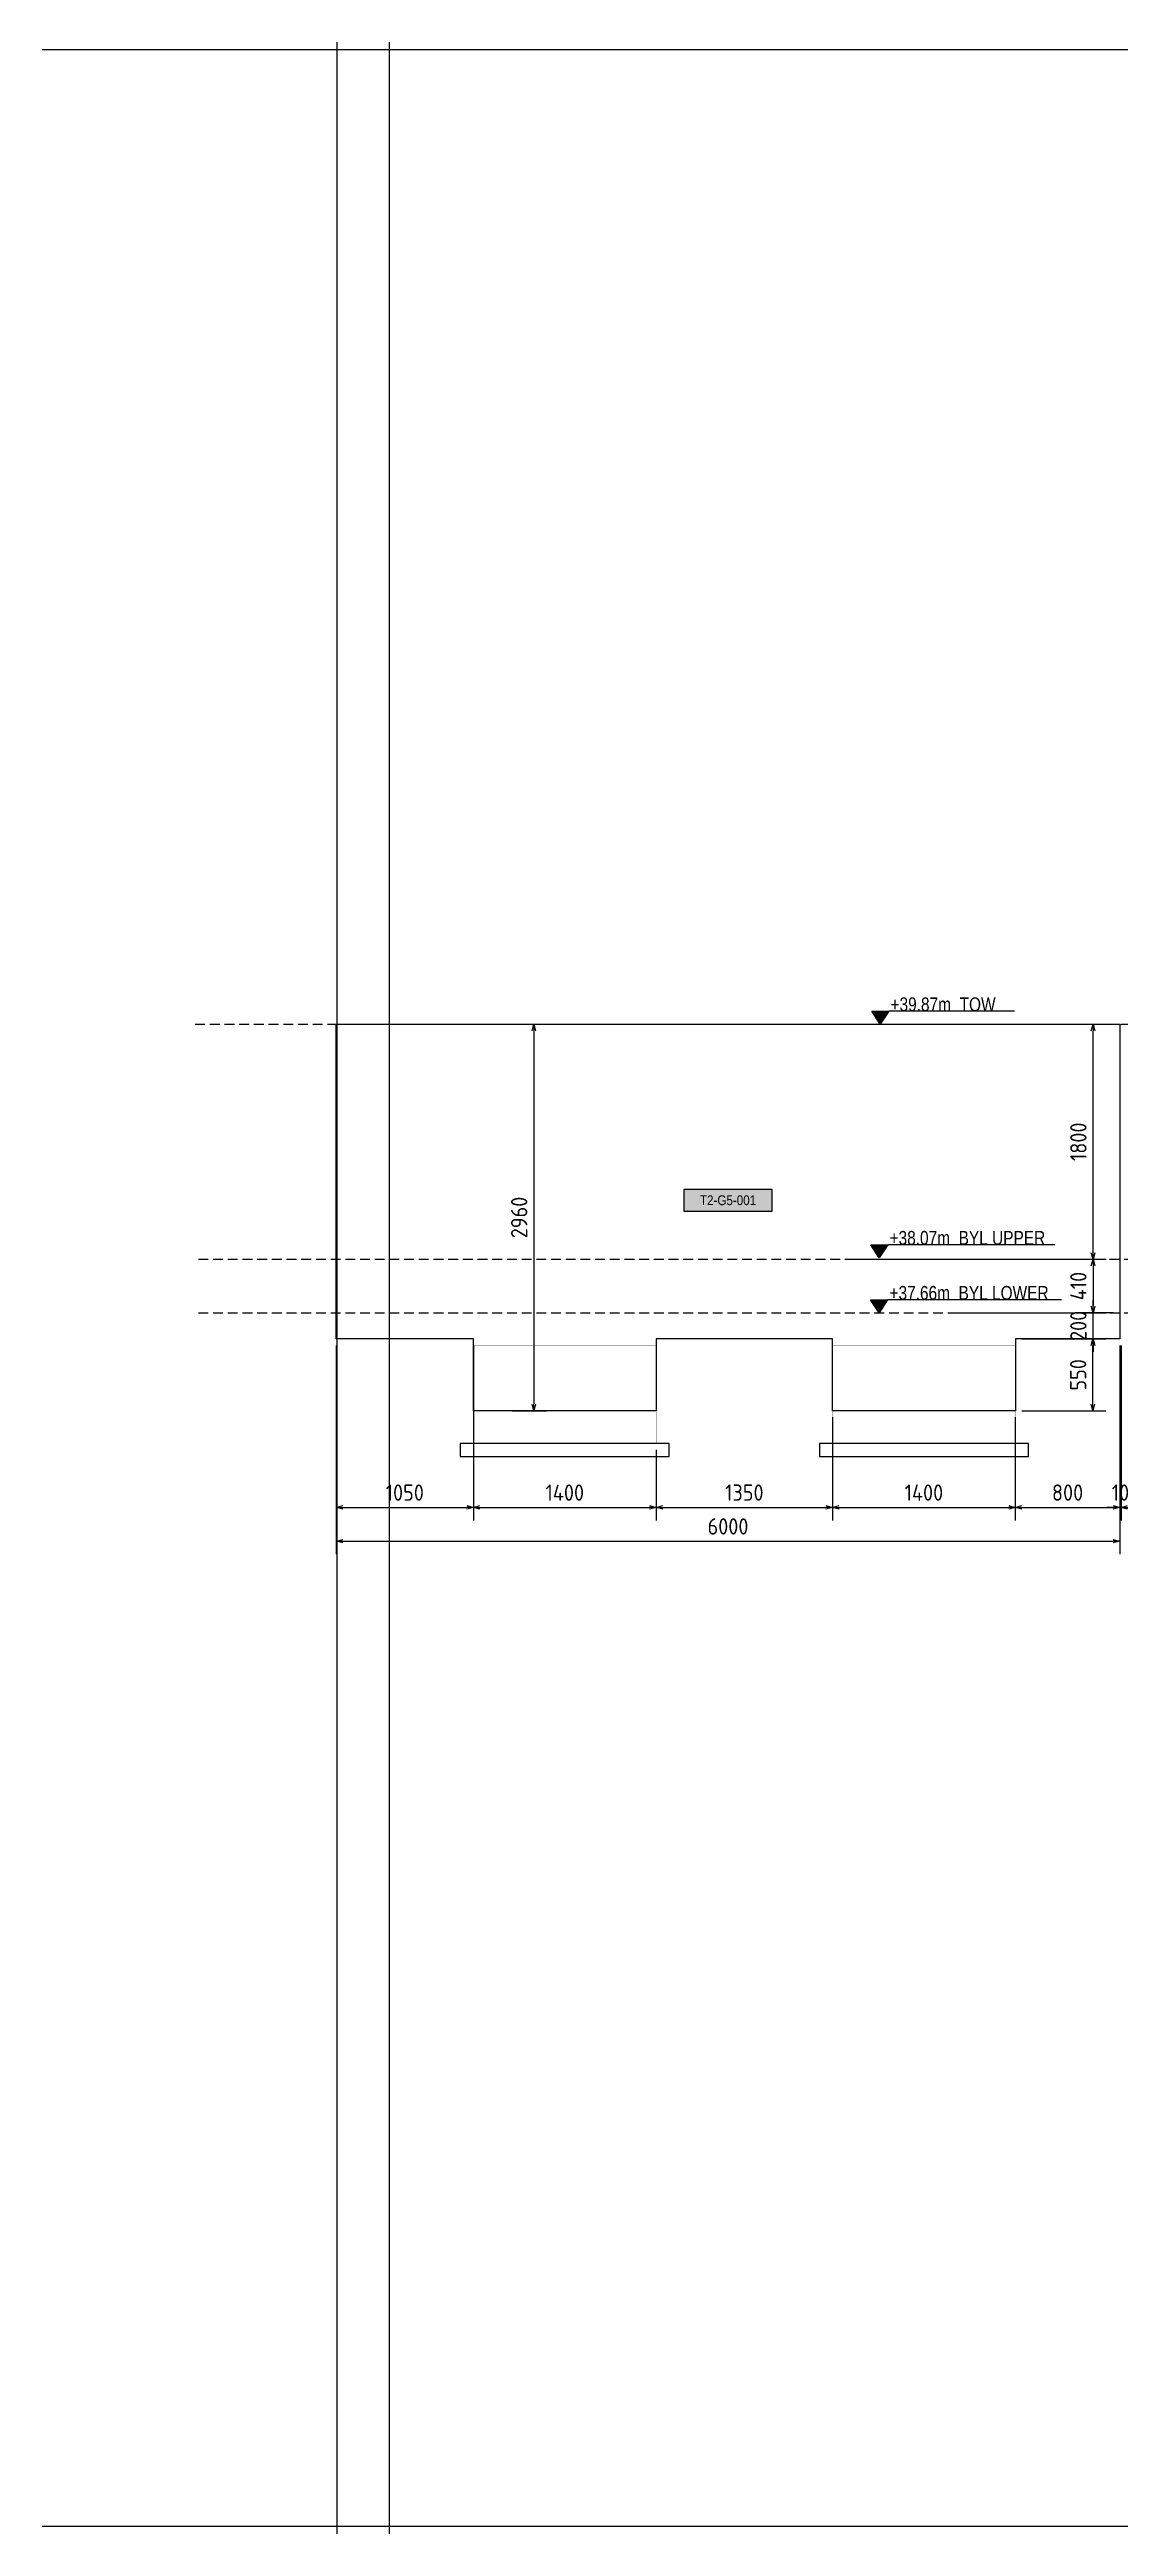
# Model space of a CAD drawing. Header units: centimetres. Extents: x -6122352 to 4157695, y -1694241 to 1947892.
# Drawn here: x 3321241 to 3329441, y 760801 to 779771 of the extents above; entities that cross this region are included whole.
import ezdxf
from ezdxf.enums import TextEntityAlignment as Align

# ---------------------------------------------------------------- set-up
doc = ezdxf.new("R2010")
doc.units = ezdxf.units.CM
doc.header["$MEASUREMENT"] = 0
doc.header["$PDMODE"] = 66
doc.header["$PDSIZE"] = 100
doc.linetypes.add('DASHED2', pattern=[0.375, 0.25, -0.125])
doc.linetypes.add('HIDDEN', pattern=[0.375, 0.25, -0.125])
for name, color, linetype in [('00-MI-DIM', 7, 'Continuous'), ('@MI-TYPE-01', 30, 'Continuous'), ('@MI-TYPE-02', 6, 'Continuous'), ('JML-Dimension', 1, 'Continuous'), ('PANEL-TAGS', 7, 'Continuous'), ('SECTION', 130, 'Continuous')]:
    doc.layers.add(name, color=color, linetype=linetype)
doc.styles.add('PANELTAG_STYLE', font='arial.ttf')
doc.styles.add('Schueco-BEMSTIL', font='isocpeur.ttf', dxfattribs={"width": 0.9})
doc.styles.add('txt-Pisa-std', font='arial.ttf', dxfattribs={"width": 0.8})
doc.dimstyles.new('MI- JWC-TXT-2.5 MM', dxfattribs={"dimscale": 1.5, "dimtxt": 2.5, "dimasz": 1, "dimexe": 2, "dimexo": 1, "dimgap": 1, "dimtad": 1, "dimdec": 0, "dimdsep": 46, "dimtxsty": 'Schueco-BEMSTIL', "dimblk": 'OPEN30', "dimcen": 0, "dimdle": 2, "dimclrd": 140, "dimclre": 8, "dimclrt": 40, "dimadec": 0, "dimazin": 2, "dimtfac": 1, "dimtdec": 0, "dimtix": 1, "dimtmove": 2, "dimatfit": 3, "dimldrblk": 'OPEN', "dimfxl": 2, "dimlwd": -1, "dimlwe": -1, "dimarcsym": 0})

# ---------------------------------------------------------------- blocks, each defined once
blk = doc.blocks.new('_Open30')
at = {"color": 0, "linetype": 'ByBlock', "lineweight": -2}
for p, q in [((-1, 0.27), (0, 0)), ((0, 0), (-1, -0.27)), ((0, 0), (-1, 0))]:
    blk.add_line(p, q, dxfattribs=at)
blk = doc.blocks.new('*D1104')
at = {"layer": '00-MI-DIM', "color": 8, "transparency": 16777216}
for p, q in [((3329386, 770096), (3329131, 770096)), ((3329386, 769896), (3329131, 769896))]:
    blk.add_line(p, q, dxfattribs=at)
at = {"layer": '00-MI-DIM', "color": 140, "transparency": 16777216}
for p, q in [((3329231, 770146), (3329231, 770196)), ((3329231, 769896), (3329231, 770096)), ((3329231, 769846), (3329231, 769796))]:
    blk.add_line(p, q, dxfattribs=at)
at = {"layer": 'Defpoints', "color": 0, "transparency": 16777216}
for p in [(3329231, 770096), (3329436, 770096), (3329436, 769896)]:
    blk.add_point(p, dxfattribs=at)
at = {"layer": '00-MI-DIM', "color": 140, "transparency": 16777216, "xscale": 50, "yscale": 50, "zscale": 50}
for p, rotation in [((3329231, 770096), 270), ((3329231, 769896), 90)]:
    blk.add_blockref('_Open30', p, dxfattribs=dict(at, rotation=rotation))
at = {"layer": '00-MI-DIM', "color": 40, "transparency": 16777216, "insert": (3329119, 769996), "char_height": 125, "attachment_point": 5, "rotation": 90, "style": 'Schueco-BEMSTIL'}
blk.add_mtext('200', dxfattribs=at)
blk = doc.blocks.new('_Open')
at = {"color": 0, "linetype": 'ByBlock', "lineweight": -2}
for p, q in [((-1, 0), (0, 0)), ((-1, 0), (0, 0)), ((0, 0), (-1, 0))]:
    blk.add_line(p, q, dxfattribs=at)
blk = doc.blocks.new('*D1105')
at = {"layer": '00-MI-DIM', "color": 8, "transparency": 16777216}
for p, q in [((3328686, 769896), (3329329, 769896)), ((3328686, 769346), (3329329, 769346))]:
    blk.add_line(p, q, dxfattribs=at)
at = {"layer": '00-MI-DIM', "color": 140, "transparency": 16777216}
blk.add_line((3329229, 769396), (3329229, 769846), dxfattribs=at)
at = {"layer": 'Defpoints', "color": 0, "transparency": 16777216}
for p in [(3328636, 769896), (3329229, 769896), (3328636, 769346)]:
    blk.add_point(p, dxfattribs=at)
at = {"layer": '00-MI-DIM', "color": 140, "transparency": 16777216, "xscale": 50, "yscale": 50, "zscale": 50}
for p, rotation in [((3329229, 769896), 90), ((3329229, 769346), 270)]:
    blk.add_blockref('_Open30', p, dxfattribs=dict(at, rotation=rotation))
at = {"layer": '00-MI-DIM', "color": 40, "transparency": 16777216, "insert": (3329117, 769621), "char_height": 125, "attachment_point": 5, "rotation": 90, "style": 'Schueco-BEMSTIL'}
blk.add_mtext('550', dxfattribs=at)
blk = doc.blocks.new('*U1106')
at = {"layer": 'JML-Dimension'}
h = blk.add_hatch(color=10, dxfattribs=at)
h.dxf.hatch_style = 1
h.paths.add_polyline_path([(0, 0), (-1.54, 2.37), (1.54, 2.37)])
blk.add_line((24.31, 2.37), (1.54, 2.37), dxfattribs=at)
blk.add_lwpolyline([(0, 0), (-1.54, 2.37), (1.54, 2.37), (0, 0)], dxfattribs=at)
at = {"color": 5, "style": 'txt-Pisa-std', "width": 0.8}
blk.add_attdef('+0.0', text='', height=2.5, dxfattribs=at).set_placement((1.87, 2.37), align=Align.BOTTOM_LEFT)
blk = doc.blocks.new('*U1108')
at = {"layer": 'JML-Dimension'}
h = blk.add_hatch(color=10, dxfattribs=at)
h.dxf.hatch_style = 1
h.paths.add_polyline_path([(0, 0), (-1.54, 2.37), (1.54, 2.37)])
blk.add_line((31.81, 2.37), (1.54, 2.37), dxfattribs=at)
blk.add_lwpolyline([(0, 0), (-1.54, 2.37), (1.54, 2.37), (0, 0)], dxfattribs=at)
at = {"color": 5, "style": 'txt-Pisa-std', "width": 0.8}
blk.add_attdef('+0.0', text='', height=2.5, dxfattribs=at).set_placement((1.87, 2.37), align=Align.BOTTOM_LEFT)
blk = doc.blocks.new('*D1109')
at = {"layer": '00-MI-DIM', "color": 8, "transparency": 16777216}
for p, q in [((3329275, 772306), (3329331, 772306)), ((3327406, 770506), (3329331, 770506))]:
    blk.add_line(p, q, dxfattribs=at)
at = {"layer": '00-MI-DIM', "color": 140, "transparency": 16777216}
blk.add_line((3329231, 770556), (3329231, 772256), dxfattribs=at)
at = {"layer": 'Defpoints', "color": 0, "transparency": 16777216}
for p in [(3329225, 772306), (3329231, 772306), (3327356, 770506)]:
    blk.add_point(p, dxfattribs=at)
at = {"layer": '00-MI-DIM', "color": 140, "transparency": 16777216, "xscale": 50, "yscale": 50, "zscale": 50}
for p, rotation in [((3329231, 772306), 90), ((3329231, 770506), 270)]:
    blk.add_blockref('_Open30', p, dxfattribs=dict(at, rotation=rotation))
at = {"layer": '00-MI-DIM', "color": 40, "transparency": 16777216, "insert": (3329119, 771406), "char_height": 125, "attachment_point": 5, "rotation": 90, "style": 'Schueco-BEMSTIL'}
blk.add_mtext('1800', dxfattribs=at)
blk = doc.blocks.new('T2-ELE FT')
at = {"color": 12, "linetype": 'HIDDEN', "ltscale": 5, "const_width": 2}
blk.add_lwpolyline([(30306558, 1676366), (30306558, 1676866), (30307958, 1676866), (30307958, 1676366)], dxfattribs=at)
at = {"color": 12, "ltscale": 20, "const_width": 2}
blk.add_lwpolyline([(30306558, 1676366), (30307958, 1676366), (30307958, 1676116), (30306558, 1676116)], close=True, dxfattribs=at)
at = {"color": 8, "ltscale": 20}
blk.add_lwpolyline([(30306458, 1676116), (30308058, 1676116), (30308058, 1676016), (30306458, 1676016)], close=True, dxfattribs=at)
blk = doc.blocks.new('*D1112')
at = {"layer": '00-MI-DIM', "color": 8, "transparency": 16777216}
for p, q in [((3323436, 769846), (3323436, 768506)), ((3324486, 769846), (3324486, 768506))]:
    blk.add_line(p, q, dxfattribs=at)
at = {"layer": '00-MI-DIM', "color": 140, "transparency": 16777216}
blk.add_line((3323486, 768606), (3324436, 768606), dxfattribs=at)
at = {"layer": 'Defpoints', "color": 0, "transparency": 16777216}
for p in [(3323436, 769896), (3324486, 769896), (3324486, 768606)]:
    blk.add_point(p, dxfattribs=at)
at = {"layer": '00-MI-DIM', "color": 140, "transparency": 16777216, "xscale": 50, "yscale": 50, "zscale": 50, "rotation": 180}
blk.add_blockref('_Open30', (3323436, 768606), dxfattribs=at)
at = {"layer": '00-MI-DIM', "color": 140, "transparency": 16777216, "xscale": 50, "yscale": 50, "zscale": 50}
blk.add_blockref('_Open30', (3324486, 768606), dxfattribs=at)
at = {"layer": '00-MI-DIM', "color": 40, "transparency": 16777216, "insert": (3323961, 768719), "char_height": 125, "attachment_point": 5, "style": 'Schueco-BEMSTIL'}
blk.add_mtext('1050', dxfattribs=at)
blk = doc.blocks.new('*D1113')
at = {"layer": '00-MI-DIM', "color": 8, "transparency": 16777216}
for p, q in [((3327236, 769296), (3327236, 768506)), ((3325886, 769046), (3325886, 768506))]:
    blk.add_line(p, q, dxfattribs=at)
at = {"layer": '00-MI-DIM', "color": 140, "transparency": 16777216}
blk.add_line((3325936, 768606), (3327186, 768606), dxfattribs=at)
at = {"layer": 'Defpoints', "color": 0, "transparency": 16777216}
for p in [(3327236, 769346), (3325886, 769096), (3327236, 768606)]:
    blk.add_point(p, dxfattribs=at)
at = {"layer": '00-MI-DIM', "color": 140, "transparency": 16777216, "xscale": 50, "yscale": 50, "zscale": 50, "rotation": 180}
blk.add_blockref('_Open30', (3325886, 768606), dxfattribs=at)
at = {"layer": '00-MI-DIM', "color": 140, "transparency": 16777216, "xscale": 50, "yscale": 50, "zscale": 50}
blk.add_blockref('_Open30', (3327236, 768606), dxfattribs=at)
at = {"layer": '00-MI-DIM', "color": 40, "transparency": 16777216, "insert": (3326561, 768719), "char_height": 125, "attachment_point": 5, "style": 'Schueco-BEMSTIL'}
blk.add_mtext('1350', dxfattribs=at)
blk = doc.blocks.new('*D1114')
at = {"layer": '00-MI-DIM', "color": 8, "transparency": 16777216}
for p, q in [((3327236, 769296), (3327236, 768506)), ((3328636, 769296), (3328636, 768506))]:
    blk.add_line(p, q, dxfattribs=at)
at = {"layer": '00-MI-DIM', "color": 140, "transparency": 16777216}
blk.add_line((3327286, 768606), (3328586, 768606), dxfattribs=at)
at = {"layer": 'Defpoints', "color": 0, "transparency": 16777216}
for p in [(3327236, 769346), (3328636, 769346), (3328636, 768606)]:
    blk.add_point(p, dxfattribs=at)
at = {"layer": '00-MI-DIM', "color": 140, "transparency": 16777216, "xscale": 50, "yscale": 50, "zscale": 50, "rotation": 180}
blk.add_blockref('_Open30', (3327236, 768606), dxfattribs=at)
at = {"layer": '00-MI-DIM', "color": 140, "transparency": 16777216, "xscale": 50, "yscale": 50, "zscale": 50}
blk.add_blockref('_Open30', (3328636, 768606), dxfattribs=at)
at = {"layer": '00-MI-DIM', "color": 40, "transparency": 16777216, "insert": (3327936, 768719), "char_height": 125, "attachment_point": 5, "style": 'Schueco-BEMSTIL'}
blk.add_mtext('1400', dxfattribs=at)
blk = doc.blocks.new('*D1115')
at = {"layer": '00-MI-DIM', "color": 8, "transparency": 16777216}
for p, q in [((3329436, 769846), (3329436, 768506)), ((3328636, 769296), (3328636, 768506))]:
    blk.add_line(p, q, dxfattribs=at)
at = {"layer": '00-MI-DIM', "color": 140, "transparency": 16777216}
blk.add_line((3328686, 768606), (3329386, 768606), dxfattribs=at)
at = {"layer": 'Defpoints', "color": 0, "transparency": 16777216}
for p in [(3329436, 769896), (3328636, 769346), (3329436, 768606)]:
    blk.add_point(p, dxfattribs=at)
at = {"layer": '00-MI-DIM', "color": 140, "transparency": 16777216, "xscale": 50, "yscale": 50, "zscale": 50, "rotation": 180}
blk.add_blockref('_Open30', (3328636, 768606), dxfattribs=at)
at = {"layer": '00-MI-DIM', "color": 140, "transparency": 16777216, "xscale": 50, "yscale": 50, "zscale": 50}
blk.add_blockref('_Open30', (3329436, 768606), dxfattribs=at)
at = {"layer": '00-MI-DIM', "color": 40, "transparency": 16777216, "insert": (3329036, 768719), "char_height": 125, "attachment_point": 5, "style": 'Schueco-BEMSTIL'}
blk.add_mtext('800', dxfattribs=at)
blk = doc.blocks.new('*D1116')
at = {"layer": '00-MI-DIM', "color": 8, "transparency": 16777216}
for p, q in [((3329436, 769846), (3329436, 768506)), ((3329446, 769846), (3329446, 768506))]:
    blk.add_line(p, q, dxfattribs=at)
at = {"layer": '00-MI-DIM', "color": 140, "transparency": 16777216}
for p, q in [((3329386, 768606), (3329336, 768606)), ((3329436, 768606), (3329446, 768606)), ((3329496, 768606), (3329546, 768606))]:
    blk.add_line(p, q, dxfattribs=at)
at = {"layer": 'Defpoints', "color": 0, "transparency": 16777216}
for p in [(3329436, 769896), (3329446, 769896), (3329446, 768606)]:
    blk.add_point(p, dxfattribs=at)
at = {"layer": '00-MI-DIM', "color": 140, "transparency": 16777216, "xscale": 50, "yscale": 50, "zscale": 50}
blk.add_blockref('_Open30', (3329436, 768606), dxfattribs=at)
at = {"layer": '00-MI-DIM', "color": 140, "transparency": 16777216, "xscale": 50, "yscale": 50, "zscale": 50, "rotation": 180}
blk.add_blockref('_Open30', (3329446, 768606), dxfattribs=at)
at = {"layer": '00-MI-DIM', "color": 40, "transparency": 16777216, "insert": (3329441, 768719), "char_height": 125, "attachment_point": 5, "style": 'Schueco-BEMSTIL'}
blk.add_mtext('10', dxfattribs=at)
blk = doc.blocks.new('*D1128')
at = {"layer": '00-MI-DIM', "color": 8, "transparency": 16777216}
for p, q in [((3323436, 769846), (3323436, 768247)), ((3329436, 769846), (3329436, 768247))]:
    blk.add_line(p, q, dxfattribs=at)
at = {"layer": '00-MI-DIM', "color": 140, "transparency": 16777216}
blk.add_line((3323486, 768347), (3329386, 768347), dxfattribs=at)
at = {"layer": 'Defpoints', "color": 0, "transparency": 16777216}
for p in [(3323436, 769896), (3329436, 769896), (3329436, 768347)]:
    blk.add_point(p, dxfattribs=at)
at = {"layer": '00-MI-DIM', "color": 140, "transparency": 16777216, "xscale": 50, "yscale": 50, "zscale": 50, "rotation": 180}
blk.add_blockref('_Open30', (3323436, 768347), dxfattribs=at)
at = {"layer": '00-MI-DIM', "color": 140, "transparency": 16777216, "xscale": 50, "yscale": 50, "zscale": 50}
blk.add_blockref('_Open30', (3329436, 768347), dxfattribs=at)
at = {"layer": '00-MI-DIM', "color": 40, "transparency": 16777216, "insert": (3326436, 768460), "char_height": 125, "attachment_point": 5, "style": 'Schueco-BEMSTIL'}
blk.add_mtext('6000', dxfattribs=at)
blk = doc.blocks.new('*U1107')
at = {"layer": 'JML-Dimension'}
h = blk.add_hatch(color=10, dxfattribs=at)
h.dxf.hatch_style = 1
h.paths.add_polyline_path([(0, 0), (-1.54, 2.37), (1.54, 2.37)])
blk.add_line((33.03, 2.37), (1.54, 2.37), dxfattribs=at)
blk.add_lwpolyline([(0, 0), (-1.54, 2.37), (1.54, 2.37), (0, 0)], dxfattribs=at)
at = {"color": 5, "style": 'txt-Pisa-std', "width": 0.8}
blk.add_attdef('+0.0', text='', height=2.5, dxfattribs=at).set_placement((1.87, 2.37), align=Align.BOTTOM_LEFT)
blk = doc.blocks.new('*D1131')
at = {"layer": '00-MI-DIM', "color": 8, "transparency": 16777216}
for p, q in [((3327956, 770506), (3329331, 770506)), ((3328189, 770096), (3329331, 770096))]:
    blk.add_line(p, q, dxfattribs=at)
at = {"layer": '00-MI-DIM', "color": 140, "transparency": 16777216}
blk.add_line((3329231, 770456), (3329231, 770146), dxfattribs=at)
at = {"layer": 'Defpoints', "color": 0, "transparency": 16777216}
for p in [(3327906, 770506), (3328139, 770096), (3329231, 770096)]:
    blk.add_point(p, dxfattribs=at)
at = {"layer": '00-MI-DIM', "color": 140, "transparency": 16777216, "xscale": 50, "yscale": 50, "zscale": 50}
for p, rotation in [((3329231, 770506), 90), ((3329231, 770096), 270)]:
    blk.add_blockref('_Open30', p, dxfattribs=dict(at, rotation=rotation))
at = {"layer": '00-MI-DIM', "color": 40, "transparency": 16777216, "insert": (3329119, 770301), "char_height": 125, "attachment_point": 5, "rotation": 90, "style": 'Schueco-BEMSTIL'}
blk.add_mtext('410', dxfattribs=at)
blk = doc.blocks.new('*D1138')
at = {"layer": '00-MI-DIM', "color": 8, "transparency": 16777216}
for p, q in [((3324786, 772306), (3325049, 772306)), ((3324786, 769346), (3325049, 769346))]:
    blk.add_line(p, q, dxfattribs=at)
at = {"layer": '00-MI-DIM', "color": 140, "transparency": 16777216}
blk.add_line((3324949, 772256), (3324949, 769396), dxfattribs=at)
at = {"layer": 'Defpoints', "color": 0, "transparency": 16777216}
for p in [(3324736, 772306), (3324736, 769346), (3324949, 769346)]:
    blk.add_point(p, dxfattribs=at)
at = {"layer": '00-MI-DIM', "color": 140, "transparency": 16777216, "xscale": 50, "yscale": 50, "zscale": 50}
for p, rotation in [((3324949, 772306), 90), ((3324949, 769346), 270)]:
    blk.add_blockref('_Open30', p, dxfattribs=dict(at, rotation=rotation))
at = {"layer": '00-MI-DIM', "color": 40, "transparency": 16777216, "insert": (3324837, 770826), "char_height": 125, "attachment_point": 5, "rotation": 90, "style": 'Schueco-BEMSTIL'}
blk.add_mtext('2960', dxfattribs=at)
blk = doc.blocks.new('PANELTAG')
at = {"layer": 'PANEL-TAGS', "color": 1}
blk.add_lwpolyline([(-13.5, -3.3), (13.5, -3.3), (13.5, 3.3), (-13.5, 3.3)], close=True, dxfattribs=at)
at = {"layer": 'PANEL-TAGS', "color": 40, "true_color": 0xffd700}
blk.add_solid([(-13.5, -3.3), (13.5, -3.3), (-13.5, 3.3), (13.5, 3.3)], dxfattribs=at)
at = {"layer": 'PANEL-TAGS', "color": 5, "style": 'PANELTAG_STYLE', "width": 0.85}
blk.add_attdef('TAGNO', text='', height=3, dxfattribs=at).set_placement((0, 0), align=Align.MIDDLE)
blk = doc.blocks.new('*D3026')
at = {"layer": '00-MI-DIM', "color": 8, "transparency": 16777216}
for p, q in [((3324486, 769046), (3324486, 768506)), ((3325886, 769046), (3325886, 768506))]:
    blk.add_line(p, q, dxfattribs=at)
at = {"layer": '00-MI-DIM', "color": 140, "transparency": 16777216}
blk.add_line((3324536, 768606), (3325836, 768606), dxfattribs=at)
at = {"layer": 'Defpoints', "color": 0, "transparency": 16777216}
for p in [(3324486, 769096), (3325886, 769096), (3325886, 768606)]:
    blk.add_point(p, dxfattribs=at)
at = {"layer": '00-MI-DIM', "color": 140, "transparency": 16777216, "xscale": 50, "yscale": 50, "zscale": 50, "rotation": 180}
blk.add_blockref('_Open30', (3324486, 768606), dxfattribs=at)
at = {"layer": '00-MI-DIM', "color": 140, "transparency": 16777216, "xscale": 50, "yscale": 50, "zscale": 50}
blk.add_blockref('_Open30', (3325886, 768606), dxfattribs=at)
at = {"layer": '00-MI-DIM', "color": 40, "transparency": 16777216, "insert": (3325186, 768719), "char_height": 125, "attachment_point": 5, "style": 'Schueco-BEMSTIL'}
blk.add_mtext('1400', dxfattribs=at)

msp = doc.modelspace()

# ---------------------------------------------------------------- linework, layer by layer
at = {"layer": '00-MI-DIM', "color": 6}
msp.add_lwpolyline([(3287503.15085, 779771.48504), (3558622.67476, 779771.48504), (3558622.67476, 760800.78134), (3287503.15085, 760800.78134)], close=True, dxfattribs=at)
at = {"layer": '@MI-TYPE-01', "color": 8}
for p in [(3323443.7977, 66900.20302), (3323843.77352, 66899.97153)]:
    msp.add_xline(p, (0, 1), dxfattribs=at)
at = {"layer": '@MI-TYPE-02', "color": 160, "linetype": 'DASHED2', "ltscale": 300}
for points in [[(3322356.01053, 772305.70882), (3342854.85455, 772305.70882)], [(3322381.20457, 770505.70886), (3341741.45376, 770505.70886)], [(3322381.20457, 770095.70886), (3341741.33254, 770095.70886)]]:
    msp.add_lwpolyline(points, dxfattribs=at)
at = {"layer": '@MI-TYPE-02', "color": 30}
msp.add_lwpolyline([(3323436.41894, 772305.75352), (3329436.20243, 772305.70882), (3329436.20243, 769895.76362), (3328636.23994, 769895.76362), (3328636.23994, 769345.76362), (3327236.23994, 769345.76362), (3327236.23994, 769895.76362), (3325885.95243, 769895.76362), (3325885.95243, 769345.76362), (3324485.95243, 769345.76362), (3324485.95243, 769895.76362), (3323435.70645, 769895.80832), (3323436.41894, 772305.75352)], dxfattribs=at)

# ---------------------------------------------------------------- block references
at = {"color": 2, "xscale": -1}
for p in [(33632444.11399, -907020.11014), (33635194.40151, -907020.11014)]:
    msp.add_blockref('T2-ELE FT', p, dxfattribs=at)
at = {"layer": 'PANEL-TAGS', "color": 30}
ref = msp.add_blockref('PANELTAG', (3326436.31068, 770958.27986), dxfattribs=dict(at, xscale=25, yscale=25, zscale=25))
ref.add_attrib('TAGNO', 'T2-G5-001', dxfattribs={"color": 5, "height": 75, "style": 'PANELTAG_STYLE', "width": 0.85}).set_placement((3326436.31068, 770958.27986), align=Align.MIDDLE_CENTER)
at = {"layer": 'SECTION', "color": 6}
ref = msp.add_blockref('*U1106', (3327601.12344, 772305.70882), dxfattribs=dict(at, xscale=42.30147098076819, yscale=42.30147098076819, zscale=42.30147098076819))
ref.add_attrib('+0.0', '+39.87m  TOW', (3327680.25209, 772405.96589), dxfattribs={"layer": 'JML-Dimension', "color": 5, "height": 105.7536775, "style": 'txt-Pisa-std', "width": 0.8})
ref = msp.add_blockref('*U1108', (3327593.82995, 770516.90995), dxfattribs=dict(at, xscale=42.30147098076819, yscale=42.30147098076819, zscale=42.30147098076819))
ref.add_attrib('+0.0', '+38.07m  BYL UPPER', (3327672.9586, 770617.16702), dxfattribs={"layer": 'JML-Dimension', "color": 5, "height": 105.7536775, "style": 'txt-Pisa-std', "width": 0.8})
ref = msp.add_blockref('*U1107', (3327593.28994, 770095.70886), dxfattribs=dict(at, xscale=42.30147098076819, yscale=42.30147098076819, zscale=42.30147098076819))
ref.add_attrib('+0.0', '+37.66m  BYL LOWER', (3327672.41859, 770195.96593), dxfattribs={"layer": 'JML-Dimension', "color": 5, "height": 105.7536775, "style": 'txt-Pisa-std', "width": 0.8})

# ---------------------------------------------------------------- dimensions: what is measured, and where the dimension line sits
at = {"layer": '00-MI-DIM', "color": 30}
for base, p1, p2, picture, middle in [((3324949.26415, 769345.76362), (3324736.29331, 772305.70882), (3324736.29331, 769345.76362), '*D1138', (3324836.76415, 770825.73622)), ((3329231.15882, 772305.71039), (3327356.05166, 770505.70886), (3329224.9033, 772305.71039), '*D1109', (3329118.65882, 771405.70963)), ((3329231.15882, 770095.70886), (3327906.30528, 770505.70886), (3328139.34177, 770095.70886), '*D1131', (3329118.65882, 770300.70886)), ((3329231.17628, 770095.70886), (3329436.20243, 769895.76362), (3329436.20243, 770095.70886), '*D1104', (3329118.67628, 769995.73624)), ((3329229.2138, 769895.76362), (3328636.23994, 769345.76362), (3328636.23994, 769895.76362), '*D1105', (3329116.7138, 769620.76362))]:
    dim = msp.add_linear_dim(base=base, p1=p1, p2=p2, angle=90, dimstyle='MI- JWC-TXT-2.5 MM', dxfattribs=at)
    dim.commit()
    dim.dimension.update_dxf_attribs({"geometry": picture, "text_midpoint": middle})
for base, p1, p2, picture, middle in [((3324485.95243, 768606.18455), (3323435.70645, 769895.80832), (3324485.95243, 769895.80832), '*D1112', (3323960.82944, 768718.68455)), ((3329436.20243, 768347.2823), (3323435.70645, 769895.80832), (3329436.20243, 769895.76362), '*D1128', (3326435.95444, 768459.7823)), ((3329436.20243, 768606.18455), (3328636.23994, 769345.76362), (3329436.20243, 769895.76362), '*D1115', (3329036.22118, 768718.68455)), ((3329445.70645, 768606.18455), (3329436.20243, 769895.76362), (3329445.70645, 769895.80832), '*D1116', (3329440.95444, 768718.68455)), ((3327236.23994, 768606.18455), (3325885.95243, 769095.76362), (3327236.23994, 769345.76362), '*D1113', (3326561.09618, 768718.68455)), ((3328636.23994, 768606.18455), (3327236.23994, 769345.76362), (3328636.23994, 769345.76362), '*D1114', (3327936.23994, 768718.68455))]:
    dim = msp.add_linear_dim(base=base, p1=p1, p2=p2, dimstyle='MI- JWC-TXT-2.5 MM', dxfattribs=at)
    dim.commit()
    dim.dimension.update_dxf_attribs({"geometry": picture, "text_midpoint": middle})
at = {"layer": '00-MI-DIM', "color": 240, "true_color": 0xed1f24}
dim = msp.add_linear_dim(base=(3325885.95243, 768606.18455), p1=(3324485.95243, 769095.76362), p2=(3325885.95243, 769095.76362), dimstyle='MI- JWC-TXT-2.5 MM', dxfattribs=at)
dim.commit()
dim.dimension.update_dxf_attribs({"geometry": '*D3026', "text_midpoint": (3325185.95243, 768718.68455)})

doc.saveas('drawing.dxf')
